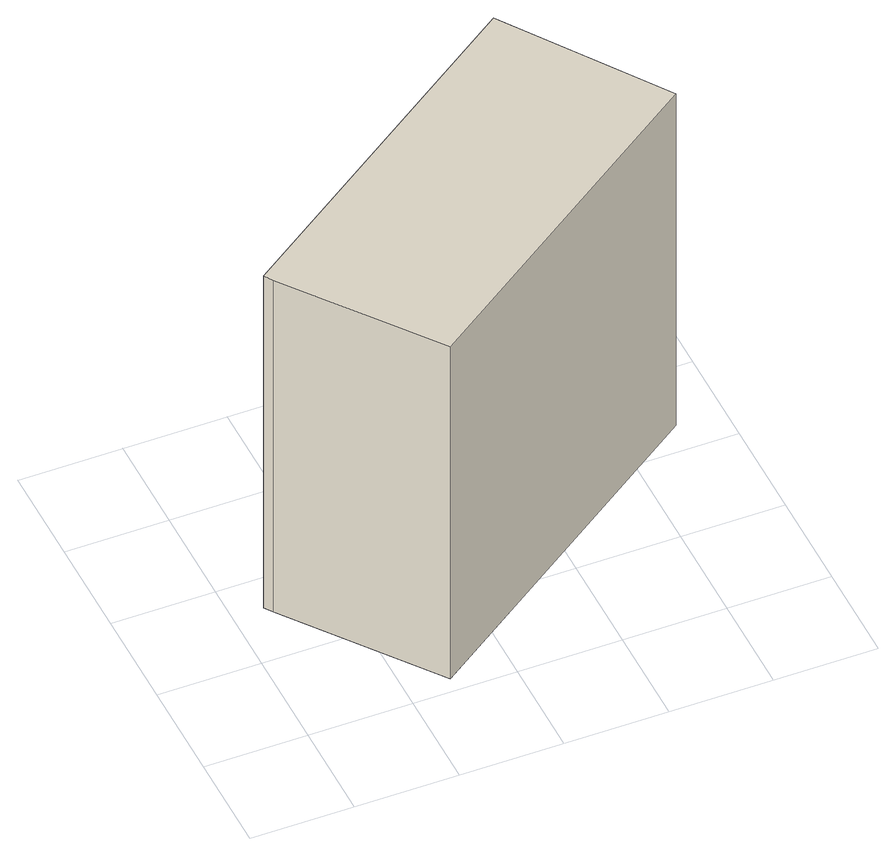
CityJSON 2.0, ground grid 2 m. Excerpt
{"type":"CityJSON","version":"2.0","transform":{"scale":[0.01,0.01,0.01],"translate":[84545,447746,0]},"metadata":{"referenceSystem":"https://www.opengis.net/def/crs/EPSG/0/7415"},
"CityObjects":{
"building1":{"type":"Building","attributes":{"measuredHeight":8.22},"geometry":[{"type":"Solid","lod":"1","boundaries":[[[[0,1,2,3,4]],[[5,6,7,8,9]],[[4,8,7,0]],[[0,7,6,1]],[[1,6,5,2]],[[2,5,9,3]],[[3,9,8,4]]]]}]}
},
"vertices":[
[694,769,28],[907,463,28],[285,31,28],[72,312,28],[60,329,28],[285,31,822],[907,463,822],[694,769,822],[60,329,822],[72,312,822]
]}
